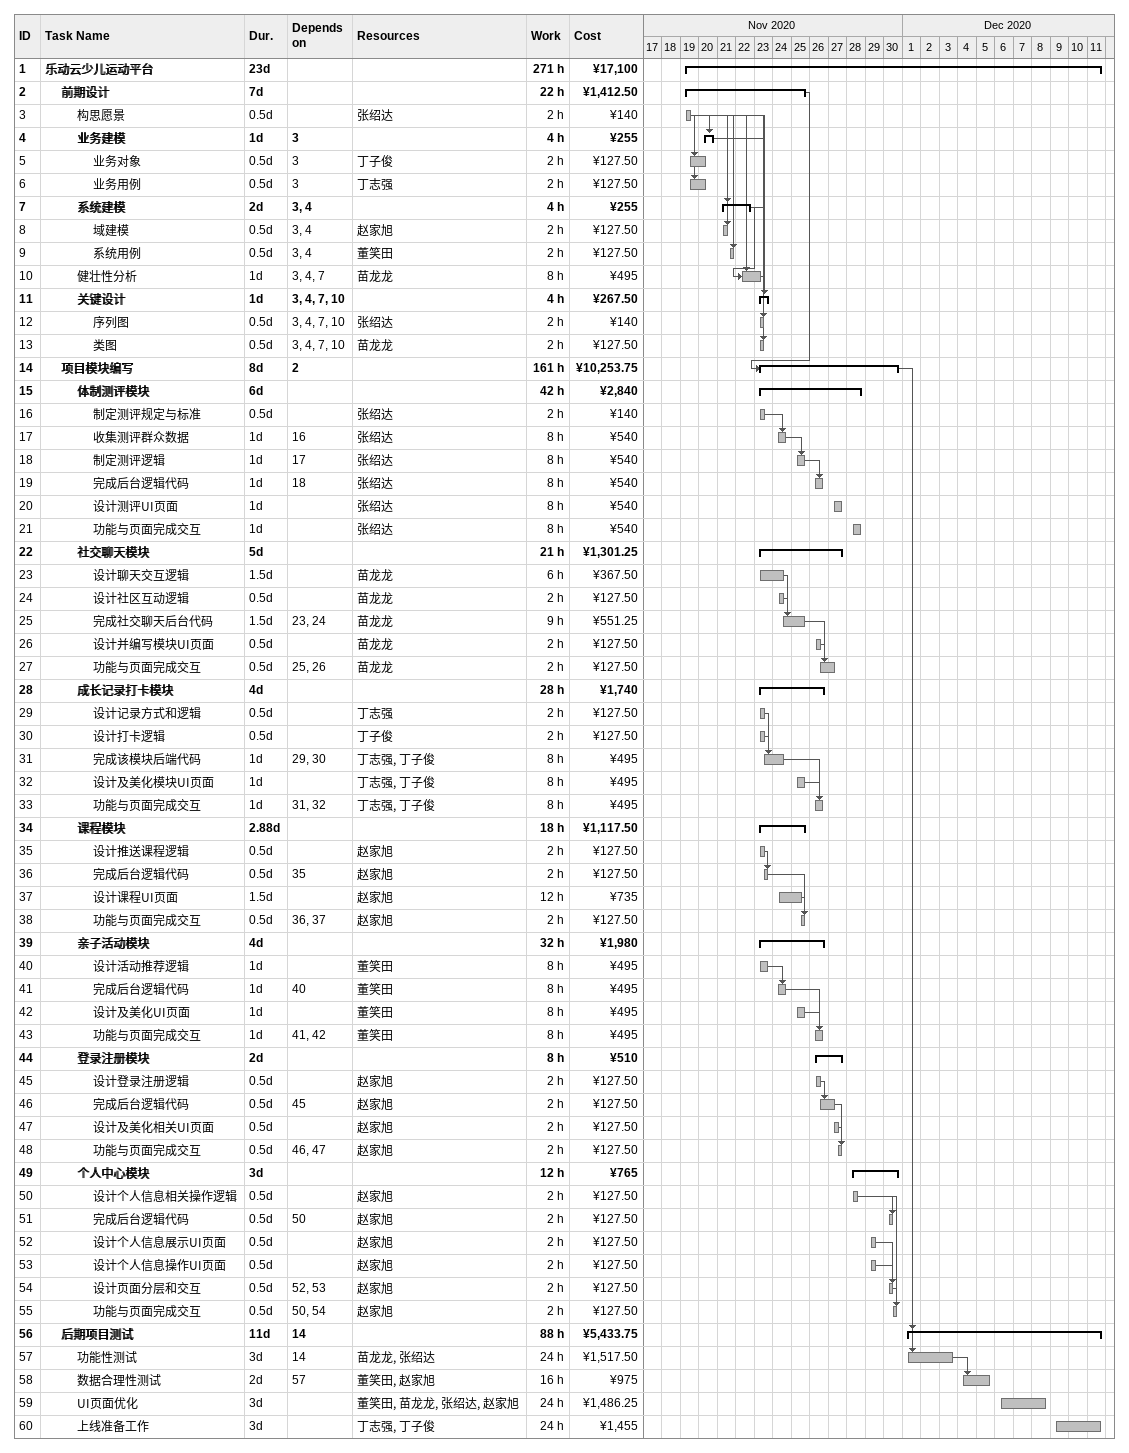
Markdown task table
| ID | Level | Task | Duration | Start | Finish | Predecessors | Resources | Work (h) | Cost (¥) |
|---|---|---|---|---|---|---|---|---|---|
| 1 | 1 | **乐动云少儿运动平台** | 23d | 2020-11-19 | 2020-12-11 |  |  | 271 | 17100 |
| 2 | 2 | **前期设计** | 7d | 2020-11-19 | 2020-11-25 |  |  | 22 | 1412.50 |
| 3 | 3 | 构思愿景 | 0.5d | 2020-11-19 | 2020-11-19 |  | 张绍达 | 2 | 140 |
| 4 | 3 | **业务建模** | 1d | 2020-11-20 | 2020-11-20 | 3 |  | 4 | 255 |
| 5 | 4 | 业务对象 | 0.5d | 2020-11-19 | 2020-11-20 | 3 | 丁子俊 | 2 | 127.50 |
| 6 | 4 | 业务用例 | 0.5d | 2020-11-19 | 2020-11-20 | 3 | 丁志强 | 2 | 127.50 |
| 7 | 3 | **系统建模** | 2d | 2020-11-21 | 2020-11-22 | 3, 4 |  | 4 | 255 |
| 8 | 4 | 域建模 | 0.5d | 2020-11-21 | 2020-11-21 | 3, 4 | 赵家旭 | 2 | 127.50 |
| 9 | 4 | 系统用例 | 0.5d | 2020-11-21 | 2020-11-21 | 3, 4 | 董笑田 | 2 | 127.50 |
| 10 | 3 | 健壮性分析 | 1d | 2020-11-22 | 2020-11-23 | 3, 4, 7 | 苗龙龙 | 8 | 495 |
| 11 | 3 | **关键设计** | 1d | 2020-11-23 | 2020-11-23 | 3, 4, 7, 10 |  | 4 | 267.50 |
| 12 | 4 | 序列图 | 0.5d | 2020-11-23 | 2020-11-23 | 3, 4, 7, 10 | 张绍达 | 2 | 140 |
| 13 | 4 | 类图 | 0.5d | 2020-11-23 | 2020-11-23 | 3, 4, 7, 10 | 苗龙龙 | 2 | 127.50 |
| 14 | 2 | **项目模块编写** | 8d | 2020-11-23 | 2020-11-30 | 2 |  | 161 | 10253.75 |
| 15 | 3 | **体制测评模块** | 6d | 2020-11-23 | 2020-11-28 |  |  | 42 | 2840 |
| 16 | 4 | 制定测评规定与标准 | 0.5d | 2020-11-23 | 2020-11-23 |  | 张绍达 | 2 | 140 |
| 17 | 4 | 收集测评群众数据 | 1d | 2020-11-24 | 2020-11-24 | 16 | 张绍达 | 8 | 540 |
| 18 | 4 | 制定测评逻辑 | 1d | 2020-11-25 | 2020-11-25 | 17 | 张绍达 | 8 | 540 |
| 19 | 4 | 完成后台逻辑代码 | 1d | 2020-11-26 | 2020-11-26 | 18 | 张绍达 | 8 | 540 |
| 20 | 4 | 设计测评UI页面 | 1d | 2020-11-27 | 2020-11-27 |  | 张绍达 | 8 | 540 |
| 21 | 4 | 功能与页面完成交互 | 1d | 2020-11-28 | 2020-11-28 |  | 张绍达 | 8 | 540 |
| 22 | 3 | **社交聊天模块** | 5d | 2020-11-23 | 2020-11-27 |  |  | 21 | 1301.25 |
| 23 | 4 | 设计聊天交互逻辑 | 1.5d | 2020-11-23 | 2020-11-24 |  | 苗龙龙 | 6 | 367.50 |
| 24 | 4 | 设计社区互动逻辑 | 0.5d | 2020-11-24 | 2020-11-24 |  | 苗龙龙 | 2 | 127.50 |
| 25 | 4 | 完成社交聊天后台代码 | 1.5d | 2020-11-24 | 2020-11-25 | 23, 24 | 苗龙龙 | 9 | 551.25 |
| 26 | 4 | 设计并编写模块UI页面 | 0.5d | 2020-11-26 | 2020-11-26 |  | 苗龙龙 | 2 | 127.50 |
| 27 | 4 | 功能与页面完成交互 | 0.5d | 2020-11-26 | 2020-11-27 | 25, 26 | 苗龙龙 | 2 | 127.50 |
| 28 | 3 | **成长记录打卡模块** | 4d | 2020-11-23 | 2020-11-26 |  |  | 28 | 1740 |
| 29 | 4 | 设计记录方式和逻辑 | 0.5d | 2020-11-23 | 2020-11-23 |  | 丁志强 | 2 | 127.50 |
| 30 | 4 | 设计打卡逻辑 | 0.5d | 2020-11-23 | 2020-11-23 |  | 丁子俊 | 2 | 127.50 |
| 31 | 4 | 完成该模块后端代码 | 1d | 2020-11-23 | 2020-11-24 | 29, 30 | 丁志强, 丁子俊 | 8 | 495 |
| 32 | 4 | 设计及美化模块UI页面 | 1d | 2020-11-25 | 2020-11-25 |  | 丁志强, 丁子俊 | 8 | 495 |
| 33 | 4 | 功能与页面完成交互 | 1d | 2020-11-26 | 2020-11-26 | 31, 32 | 丁志强, 丁子俊 | 8 | 495 |
| 34 | 3 | **课程模块** | 2.88d | 2020-11-23 | 2020-11-25 |  |  | 18 | 1117.50 |
| 35 | 4 | 设计推送课程逻辑 | 0.5d | 2020-11-23 | 2020-11-23 |  | 赵家旭 | 2 | 127.50 |
| 36 | 4 | 完成后台逻辑代码 | 0.5d | 2020-11-23 | 2020-11-23 | 35 | 赵家旭 | 2 | 127.50 |
| 37 | 4 | 设计课程UI页面 | 1.5d | 2020-11-24 | 2020-11-25 |  | 赵家旭 | 12 | 735 |
| 38 | 4 | 功能与页面完成交互 | 0.5d | 2020-11-25 | 2020-11-25 | 36, 37 | 赵家旭 | 2 | 127.50 |
| 39 | 3 | **亲子活动模块** | 4d | 2020-11-23 | 2020-11-26 |  |  | 32 | 1980 |
| 40 | 4 | 设计活动推荐逻辑 | 1d | 2020-11-23 | 2020-11-23 |  | 董笑田 | 8 | 495 |
| 41 | 4 | 完成后台逻辑代码 | 1d | 2020-11-24 | 2020-11-24 | 40 | 董笑田 | 8 | 495 |
| 42 | 4 | 设计及美化UI页面 | 1d | 2020-11-25 | 2020-11-25 |  | 董笑田 | 8 | 495 |
| 43 | 4 | 功能与页面完成交互 | 1d | 2020-11-26 | 2020-11-26 | 41, 42 | 董笑田 | 8 | 495 |
| 44 | 3 | **登录注册模块** | 2d | 2020-11-26 | 2020-11-27 |  |  | 8 | 510 |
| 45 | 4 | 设计登录注册逻辑 | 0.5d | 2020-11-26 | 2020-11-26 |  | 赵家旭 | 2 | 127.50 |
| 46 | 4 | 完成后台逻辑代码 | 0.5d | 2020-11-26 | 2020-11-27 | 45 | 赵家旭 | 2 | 127.50 |
| 47 | 4 | 设计及美化相关UI页面 | 0.5d | 2020-11-27 | 2020-11-27 |  | 赵家旭 | 2 | 127.50 |
| 48 | 4 | 功能与页面完成交互 | 0.5d | 2020-11-27 | 2020-11-27 | 46, 47 | 赵家旭 | 2 | 127.50 |
| 49 | 3 | **个人中心模块** | 3d | 2020-11-28 | 2020-11-30 |  |  | 12 | 765 |
| 50 | 4 | 设计个人信息相关操作逻辑 | 0.5d | 2020-11-28 | 2020-11-28 |  | 赵家旭 | 2 | 127.50 |
| 51 | 4 | 完成后台逻辑代码 | 0.5d | 2020-11-30 | 2020-11-30 | 50 | 赵家旭 | 2 | 127.50 |
| 52 | 4 | 设计个人信息展示UI页面 | 0.5d | 2020-11-29 | 2020-11-29 |  | 赵家旭 | 2 | 127.50 |
| 53 | 4 | 设计个人信息操作UI页面 | 0.5d | 2020-11-29 | 2020-11-29 |  | 赵家旭 | 2 | 127.50 |
| 54 | 4 | 设计页面分层和交互 | 0.5d | 2020-11-30 | 2020-11-30 | 52, 53 | 赵家旭 | 2 | 127.50 |
| 55 | 4 | 功能与页面完成交互 | 0.5d | 2020-11-30 | 2020-11-30 | 50, 54 | 赵家旭 | 2 | 127.50 |
| 56 | 2 | **后期项目测试** | 11d | 2020-12-01 | 2020-12-11 | 14 |  | 88 | 5433.75 |
| 57 | 3 | 功能性测试 | 3d | 2020-12-01 | 2020-12-03 | 14 | 苗龙龙, 张绍达 | 24 | 1517.50 |
| 58 | 3 | 数据合理性测试 | 2d | 2020-12-04 | 2020-12-05 | 57 | 董笑田, 赵家旭 | 16 | 975 |
| 59 | 3 | UI页面优化 | 3d | 2020-12-06 | 2020-12-08 |  | 董笑田, 苗龙龙, 张绍达, 赵家旭 | 24 | 1486.25 |
| 60 | 3 | 上线准备工作 | 3d | 2020-12-09 | 2020-12-11 |  | 丁志强, 丁子俊 | 24 | 1455 |
